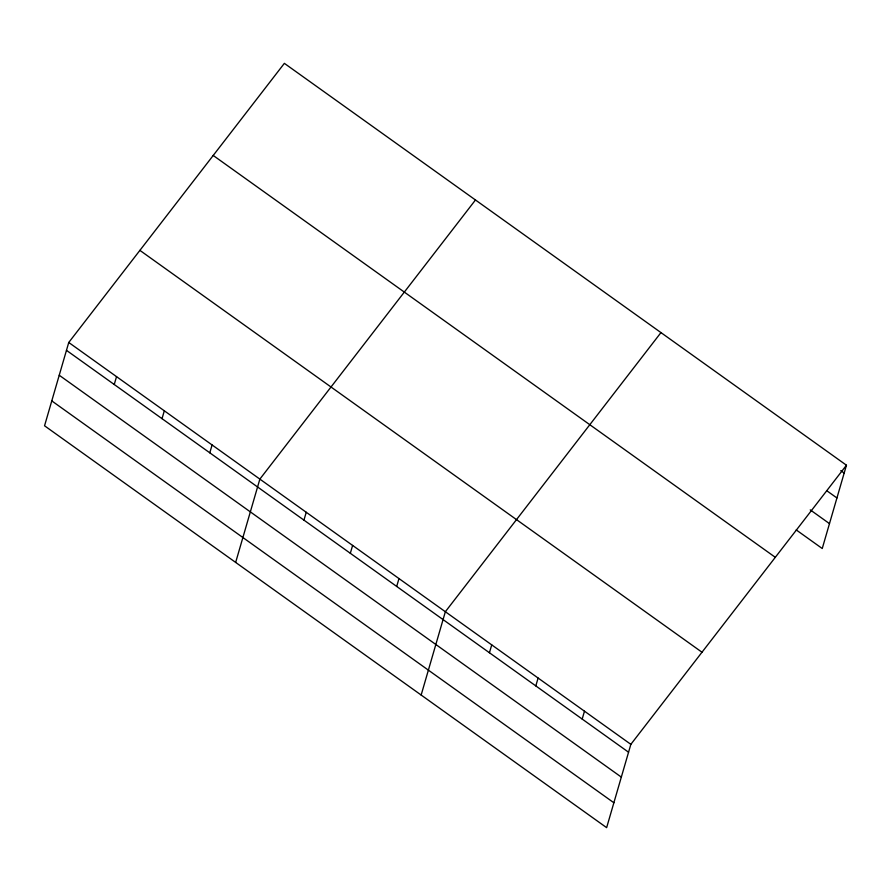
<?xml version="1.0" encoding="UTF-8"?>
<svg xmlns="http://www.w3.org/2000/svg" width="891" height="891" viewBox="0 0 891 891"><rect width="100%" height="100%" fill="white"/><g stroke="black" fill="none" stroke-linecap="round" stroke-linejoin="round"><path stroke-width="1.34" d="M68.752 342.478L44.55 425.787L606.637 827.65L630.85 744.341L846.45 465.213L284.363 63.35L68.752 342.478L630.85 744.341M114.248 384.5L116.532 376.637M162.028 418.659L164.312 410.796M209.797 452.817L212.091 444.954M235.658 562.421L259.86 479.113L475.471 199.985M303.954 520.132L306.237 512.269M350.33 553.289L352.613 545.426M396.695 586.445L398.979 578.571M421.153 695.036L445.355 611.727L660.955 332.599M489.437 652.747L491.732 644.884M535.814 685.903L538.097 678.04M582.191 719.059L584.474 711.196M846.45 465.213L822.248 548.522L796.231 529.922M840.77 470.648L844.167 473.076M826.748 490.696L836.927 497.969M810.253 509.875L829.476 523.618M213.205 155.457L775.304 557.321M139.898 250.371L701.997 652.234M66.469 350.341L628.556 752.216M59.24 375.245L621.328 777.108M51.778 400.894L613.877 802.758"/></g></svg>
